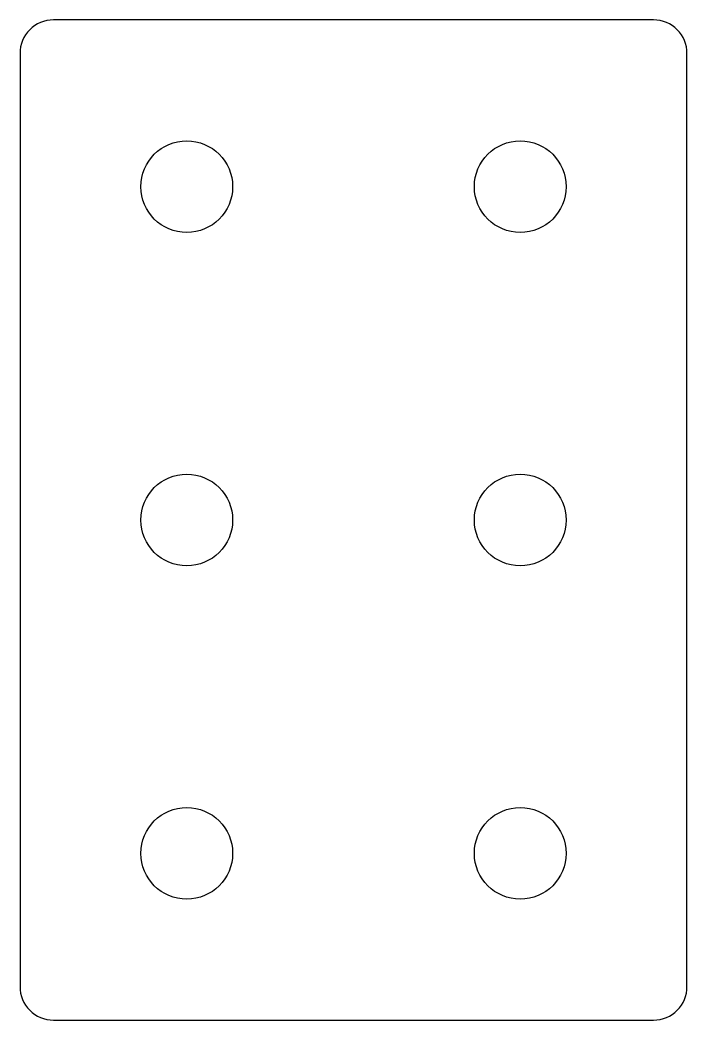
# Model space of a CAD drawing. Header units: millimetres. Extents: x -20 to 20, y -30 to 30.
import ezdxf

# ---------------------------------------------------------------- set-up
doc = ezdxf.new("R2010")
doc.units = ezdxf.units.MM

msp = doc.modelspace()

# ---------------------------------------------------------------- linework, layer by layer
msp.add_lwpolyline([(18, -30, 0.414214), (20, -28), (20, 28, 0.414214), (18, 30), (-18, 30, 0.414214), (-20, 28), (-20, -28, 0.414214), (-18, -30)], format="xyb", close=True)
for centre in [(-10, 20), (10, 20), (-10, 0), (10, 0), (-10, -20), (10, -20)]:
    msp.add_circle(centre, 2.75)

doc.saveas('drawing.dxf')
